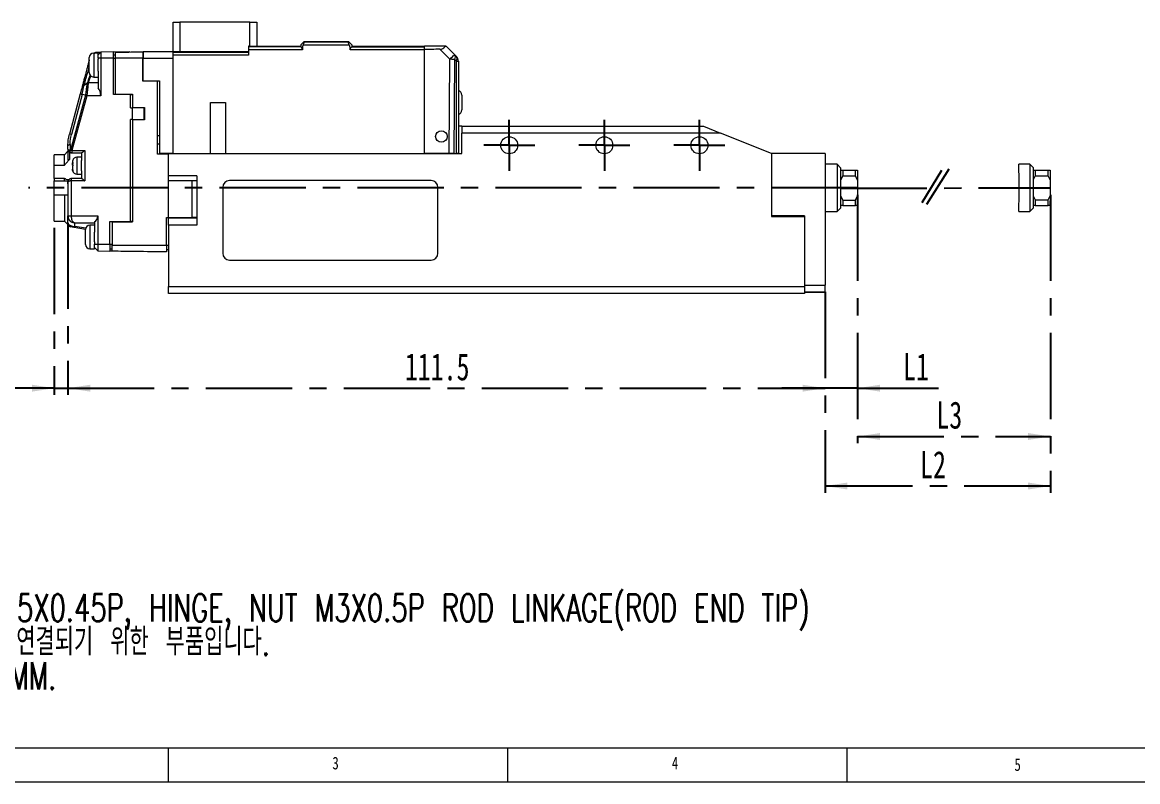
# Model space of a CAD drawing. Header units: millimetres. Extents: x 5 to 415, y 5 to 292.
# Drawn here: x 88.5 to 252.8, y 5 to 116.8 of the extents above; entities that cross this region are included whole.
import ezdxf

# ---------------------------------------------------------------- set-up
doc = ezdxf.new("R2010")
doc.units = ezdxf.units.MM
doc.linetypes.add('CENTERX2', pattern=[20.32, 12.7, -2.54, 2.54, -2.54])
doc.layers.add('CENTER_LINE', color=7, linetype='CENTERX2')
doc.layers.add('DIMENSION', color=7, linetype='Continuous')
doc.styles.add('SLDTEXTSTYLE0', font='TXT', dxfattribs={"width": 0.7})
doc.styles.add('SLDTEXTSTYLE2', font='TXT', dxfattribs={"width": 0.7, "bigfont": 'bigfont'})
doc.styles.add('SLDTEXTSTYLE3', font='TXT', dxfattribs={"width": 0.75})
doc.dimstyles.new('SLDDIMSTYLE0', dxfattribs={"dimtxt": 4, "dimasz": 3.302, "dimexe": 0, "dimexo": 0.0625, "dimgap": 1, "dimtad": 1, "dimrnd": 1e-09, "dimzin": 12, "dimdsep": 46, "dimtxsty": 'SLDTEXTSTYLE0', "dimsah": 1, "dimcen": 0.09, "dimadec": 0, "dimazin": 3, "dimtfac": 1, "dimtofl": 0, "dimtmove": 0, "dimatfit": 3, "dimfxl": 1, "dimfrac": 2, "dimtolj": 1, "dimtzin": 12, "dimarcsym": 0})
doc.dimstyles.new('SLDDIMSTYLE1', dxfattribs={"dimtxt": 4, "dimasz": 3.302, "dimexe": 0, "dimexo": 0.0625, "dimgap": 1, "dimtad": 1, "dimrnd": 1e-09, "dimzin": 12, "dimdsep": 46, "dimtxsty": 'SLDTEXTSTYLE0', "dimsah": 1, "dimcen": 0.09, "dimadec": 0, "dimazin": 3, "dimtfac": 1, "dimtmove": 0, "dimatfit": 0, "dimfxl": 1, "dimfrac": 2, "dimtolj": 1, "dimtzin": 12, "dimarcsym": 0})

# ---------------------------------------------------------------- blocks, each defined once
blk = doc.blocks.new('SW_NOTE_0')
at = {"layer": 'CENTER_LINE', "color": 0, "char_height": 4, "attachment_point": 1}
for s, insert, style in [('NOTE:', (0, 5.16), 'SLDTEXTSTYLE0'), ('1. ACCESSORY 부품 :  SCREW M2.5X0.45P, HINGE, NUT M3X0.5P ROD LINKAGE(ROD END TIP)', (0, 0.16), 'SLDTEXTSTYLE2'), ('2. ACCESSORY는 고정부와 같은 부품에 연결되기 위한 부품입니다.', (0, -4.84), 'SLDTEXTSTYLE2'), ('3. 지정하지 않은 치수의 공차는 +/-0.2MM.', (0, -9.84), 'SLDTEXTSTYLE2')]:
    blk.add_mtext(s, dxfattribs=dict(at, insert=insert, style=style))
blk = doc.blocks.new('_D_27')
at = {"layer": 'CENTER_LINE'}
for p, q in [((211.52, 91.4), (211.52, 54.81)), ((239.93, 91.4), (239.93, 54.81)), ((211.52, 55.81), (239.93, 55.81))]:
    blk.add_line(p, q, dxfattribs=at)
for points in [[(211.52, 55.81), (214.82, 55.3), (214.82, 56.32)], [(239.93, 55.81), (236.63, 56.32), (236.63, 55.3)]]:
    blk.add_solid(points, dxfattribs=at)
at = {"layer": 'CENTER_LINE', "insert": (223.12, 60.97), "char_height": 4, "attachment_point": 1, "style": 'SLDTEXTSTYLE0'}
blk.add_mtext('L3', dxfattribs=at)
blk = doc.blocks.new('_D_28')
at = {"layer": 'CENTER_LINE'}
for p, q in [((211.52, 91.4), (211.52, 61.92)), ((206.72, 77.08), (206.72, 61.92)), ((206.72, 62.92), (200.37, 62.92)), ((211.52, 62.92), (206.72, 62.92)), ((211.52, 62.92), (223.43, 62.92))]:
    blk.add_line(p, q, dxfattribs=at)
for points in [[(206.72, 62.92), (203.42, 63.43), (203.42, 62.41)], [(211.52, 62.92), (214.82, 62.41), (214.82, 63.43)]]:
    blk.add_solid(points, dxfattribs=at)
at = {"layer": 'CENTER_LINE', "insert": (218.22, 68.08), "char_height": 4, "attachment_point": 1, "style": 'SLDTEXTSTYLE0'}
blk.add_mtext('L1', dxfattribs=at)
blk = doc.blocks.new('_D_29')
at = {"layer": 'CENTER_LINE'}
for p, q in [((239.93, 91.4), (239.93, 47.52)), ((206.72, 77.08), (206.72, 47.52)), ((239.93, 48.52), (206.72, 48.52))]:
    blk.add_line(p, q, dxfattribs=at)
for points in [[(206.72, 48.52), (210.02, 48.01), (210.02, 49.03)], [(239.93, 48.52), (236.63, 49.03), (236.63, 48.01)]]:
    blk.add_solid(points, dxfattribs=at)
at = {"layer": 'CENTER_LINE', "insert": (220.72, 53.67), "char_height": 4, "attachment_point": 1, "style": 'SLDTEXTSTYLE0'}
blk.add_mtext('L2', dxfattribs=at)
blk = doc.blocks.new('_D_30')
at = {"layer": 'CENTER_LINE'}
for p, q in [((95.22, 87.28), (95.22, 61.92)), ((93.22, 86.5), (93.22, 61.92)), ((93.22, 62.92), (85.57, 62.92)), ((93.22, 62.92), (95.22, 62.92)), ((95.22, 62.92), (101.57, 62.92))]:
    blk.add_line(p, q, dxfattribs=at)
for points in [[(93.22, 62.92), (89.92, 63.43), (89.92, 62.41)], [(95.22, 62.92), (98.52, 62.41), (98.52, 63.43)]]:
    blk.add_solid(points, dxfattribs=at)
at = {"layer": 'CENTER_LINE', "insert": (85.57, 68.08), "char_height": 4, "attachment_point": 1, "style": 'SLDTEXTSTYLE0'}
blk.add_mtext('2', dxfattribs=at)
blk = doc.blocks.new('_D_31')
at = {"layer": 'CENTER_LINE'}
for p, q in [((95.22, 87.28), (95.22, 61.92)), ((206.72, 77.08), (206.72, 61.92)), ((95.22, 62.92), (206.72, 62.92))]:
    blk.add_line(p, q, dxfattribs=at)
for points in [[(95.22, 62.92), (98.52, 62.41), (98.52, 63.43)], [(206.72, 62.92), (203.42, 63.43), (203.42, 62.41)]]:
    blk.add_solid(points, dxfattribs=at)
at = {"layer": 'CENTER_LINE', "insert": (144.84, 68.08), "char_height": 4, "attachment_point": 1, "style": 'SLDTEXTSTYLE0'}
blk.add_mtext('111.5', dxfattribs=at)
blk = doc.blocks.new('SW_CENTERMARKSYMBOL_7')
at = {"layer": 'CENTER_LINE', "color": 0}
for p, q in [((0, 2.5), (0, 3.75)), ((0, 0), (0, 2.5)), ((-2.5, 0), (-3.75, 0)), ((0, 0), (-2.5, 0)), ((0, 0), (0, -2.5)), ((0, 0), (2.5, 0)), ((2.5, 0), (3.75, 0)), ((0, -2.5), (0, -3.75))]:
    blk.add_line(p, q, dxfattribs=at)
blk = doc.blocks.new('SW_CENTERMARKSYMBOL_8')
at = {"layer": 'CENTER_LINE', "color": 0}
for p, q in [((0, 2.5), (0, 3.75)), ((0, 0), (0, 2.5)), ((-2.5, 0), (-3.75, 0)), ((0, 0), (-2.5, 0)), ((0, 0), (0, -2.5)), ((0, 0), (2.5, 0)), ((2.5, 0), (3.75, 0)), ((0, -2.5), (0, -3.75))]:
    blk.add_line(p, q, dxfattribs=at)
blk = doc.blocks.new('SW_CENTERMARKSYMBOL_9')
at = {"layer": 'CENTER_LINE', "color": 0}
for p, q in [((0, 2.5), (0, 3.75)), ((0, 0), (0, 2.5)), ((-2.5, 0), (-3.75, 0)), ((0, 0), (-2.5, 0)), ((0, 0), (0, -2.5)), ((0, 0), (2.5, 0)), ((2.5, 0), (3.75, 0)), ((0, -2.5), (0, -3.75))]:
    blk.add_line(p, q, dxfattribs=at)

msp = doc.modelspace()

# ---------------------------------------------------------------- linework, layer by layer
at = {"color": 7, "linetype": 'Continuous', "lineweight": 18}
for p, q in [((110.72, 112.475), (110.72, 116.775)), ((111.72, 116.775), (111.72, 112.475)), ((122.02, 116.775), (111.72, 116.775)), ((122.02, 113.273), (122.02, 116.775)), ((123.02, 116.775), (123.02, 113.275)), ((130.02, 113.975), (129.52, 113.476)), ((136.666, 113.432), (129.874, 113.432)), ((130.02, 113.872), (130.02, 113.975)), ((130.02, 113.975), (136.52, 113.975)), ((136.52, 113.872), (130.02, 113.872)), ((137.02, 113.476), (136.52, 113.976)), ((99.67, 112.225), (99.02, 112.225)), ((99.297, 112.343), (99.145, 112.225)), ((99.297, 112.343), (99.145, 112.225)), ((99.145, 112.225), (99.27, 112.322)), ((99.447, 112.383), (100.07, 112.394)), ((100.07, 112.394), (99.67, 111.987)), ((99.67, 111.987), (99.67, 112.225)), ((99.67, 111.475), (99.67, 111.987)), ((101.92, 112.427), (100.07, 112.394)), ((100.07, 112.394), (100.07, 111.475)), ((101.92, 112.427), (104.22, 112.467)), ((101.92, 111.475), (101.92, 112.427)), ((102.22, 111.932), (101.92, 111.932)), ((104.22, 112.467), (104.22, 112.405)), ((106.27, 112.43), (106.32, 112.43)), ((106.32, 112.475), (121.82, 112.475)), ((121.82, 112.344), (110.72, 112.344)), ((121.82, 111.918), (110.72, 111.918)), ((122.015, 113.275), (121.82, 113.275)), ((129.521, 113.16), (121.82, 113.159)), ((121.82, 112.726), (121.82, 111.918)), ((129.754, 112.726), (121.82, 112.726)), ((122.02, 113.275), (129.52, 113.275)), ((129.749, 112.975), (129.682, 112.975)), ((129.749, 112.975), (129.754, 112.726)), ((136.786, 112.726), (136.791, 112.975)), ((147.72, 112.726), (136.786, 112.726)), ((136.791, 112.975), (136.858, 112.975)), ((137.019, 113.16), (147.72, 113.159)), ((137.02, 113.275), (147.72, 113.275)), ((150.902, 113.275), (147.72, 113.275)), ((147.72, 112.775), (147.72, 113.275)), ((147.72, 97.475), (147.72, 112.775)), ((151.468, 111.331), (149.991, 112.808)), ((150.932, 113.264), (152.166, 112.029)), ((152.166, 112.029), (152.427, 111.768)), ((98.37, 109.375), (98.37, 111.575)), ((100.07, 111.475), (99.67, 111.475)), ((99.67, 111.475), (99.67, 111.357)), ((99.67, 109.594), (99.67, 111.357)), ((100.07, 111.475), (100.07, 105.975)), ((101.92, 111.475), (100.07, 111.475)), ((101.92, 106.173), (101.92, 111.475)), ((101.92, 111.475), (102.22, 111.475)), ((102.22, 106.223), (102.22, 111.476)), ((106.27, 108.128), (106.27, 111.476)), ((106.32, 111.475), (106.27, 111.475)), ((106.32, 111.475), (110.72, 111.475)), ((106.32, 108.175), (106.32, 111.475)), ((110.72, 97.475), (110.72, 111.475)), ((151.346, 97.475), (151.468, 111.331)), ((152.166, 111.322), (152.045, 97.475)), ((152.427, 111.061), (152.166, 111.322)), ((152.427, 97.475), (152.427, 111.061)), ((152.427, 111.061), (152.72, 111.061)), ((152.72, 111.061), (152.72, 97.475)), ((99.02, 108.725), (99.67, 108.725)), ((99.67, 109.594), (99.67, 107.146)), ((106.27, 109.475), (106.32, 109.475)), ((97.211, 106.906), (97.208, 106.894)), ((97.227, 106.96), (97.214, 106.914)), ((97.232, 106.934), (97.238, 106.934)), ((97.312, 107.13), (97.251, 106.995)), ((97.568, 107.441), (97.448, 107.312)), ((97.559, 107.393), (97.568, 107.441)), ((98.036, 107.8), (97.568, 107.441)), ((99.67, 107.887), (98.214, 107.862)), ((108.42, 108.128), (106.27, 108.128)), ((106.32, 108.175), (108.72, 108.175)), ((108.42, 97.375), (108.42, 108.128)), ((108.72, 108.128), (108.42, 108.128)), ((108.72, 108.175), (108.72, 97.475)), ((97.038, 106.26), (95.445, 100.315)), ((97.798, 106.029), (95.601, 97.975)), ((97.314, 106.158), (95.728, 100.239)), ((98, 105.975), (95.801, 97.92)), ((97.798, 106.029), (97.314, 106.158)), ((100.07, 105.975), (98, 105.975)), ((104.42, 106.173), (101.92, 106.173)), ((102.22, 106.223), (102.22, 106.173)), ((102.22, 106.223), (104.72, 106.223)), ((104.42, 104.203), (104.42, 106.173)), ((104.42, 106.173), (104.72, 106.173)), ((104.72, 106.223), (104.72, 104.223)), ((153.22, 106.075), (153.22, 104.975)), ((104.42, 104.203), (104.72, 104.203)), ((104.72, 104.223), (104.72, 104.203)), ((104.72, 104.223), (106.52, 104.223)), ((104.72, 102.463), (104.72, 104.203)), ((106.47, 104.203), (104.72, 104.203)), ((106.47, 102.463), (106.47, 104.203)), ((106.52, 104.223), (106.52, 102.443)), ((116.22, 104.975), (118.42, 104.975)), ((116.22, 97.475), (116.22, 104.975)), ((118.42, 104.975), (118.42, 97.475)), ((153.22, 104.975), (153.22, 103.875)), ((104.72, 102.463), (104.42, 102.463)), ((104.42, 87.475), (104.42, 102.463)), ((104.72, 102.463), (106.47, 102.463)), ((104.72, 102.463), (104.72, 102.443)), ((104.72, 102.443), (104.72, 87.425)), ((106.52, 102.443), (104.72, 102.443)), ((95.728, 100.239), (95.445, 100.315)), ((153.22, 101.473), (152.72, 101.473)), ((153.22, 101.473), (153.22, 100.473)), ((153.22, 101.473), (188.82, 101.473)), ((191.32, 100.473), (153.22, 100.473)), ((153.22, 97.473), (153.22, 100.473)), ((188.82, 101.473), (191.32, 100.473)), ((198.82, 97.473), (191.32, 100.473)), ((95.22, 98.082), (95.22, 98.607)), ((95.537, 98.79), (95.537, 97.933)), ((108.42, 100.125), (108.72, 100.125)), ((108.72, 98.826), (108.42, 98.826)), ((94.72, 97.282), (93.22, 97.282)), ((93.22, 95.755), (93.22, 97.282)), ((95.22, 97.792), (94.72, 97.282)), ((94.72, 95.727), (94.72, 97.282)), ((95.537, 97.933), (95.521, 97.936)), ((95.672, 97.587), (95.747, 97.58)), ((95.72, 97.578), (97.237, 97.551)), ((95.801, 97.92), (97.711, 97.92)), ((97.22, 96.923), (96.52, 96.923)), ((97.22, 97.551), (97.22, 96.452)), ((97.711, 97.92), (97.711, 93.43)), ((110.02, 97.375), (108.42, 97.375)), ((110.72, 97.475), (108.72, 97.475)), ((108.72, 97.375), (108.72, 97.475)), ((110.02, 94.173), (110.02, 97.473)), ((110.02, 97.473), (153.22, 97.473)), ((110.72, 97.475), (116.22, 97.475)), ((113.255, 97.475), (113.255, 97.473)), ((115.42, 97.473), (115.42, 97.475)), ((118.42, 97.475), (147.72, 97.475)), ((123.22, 97.475), (123.22, 97.473)), ((125.22, 97.475), (125.22, 97.473)), ((147.72, 97.473), (147.72, 97.475)), ((151.346, 97.475), (147.72, 97.475)), ((148.42, 97.473), (148.42, 97.475)), ((152.045, 97.475), (151.346, 97.475)), ((152.045, 97.475), (152.427, 97.475)), ((152.72, 97.475), (152.427, 97.475)), ((198.82, 97.478), (198.82, 97.473)), ((206.72, 97.478), (198.82, 97.478)), ((198.82, 97.473), (198.82, 93.476)), ((206.72, 97.478), (206.72, 78.078)), ((93.22, 93.765), (93.22, 95.755)), ((93.22, 95.755), (94.72, 95.727)), ((95.937, 96.464), (95.92, 96.322)), ((95.92, 96.322), (95.92, 96.115)), ((95.92, 96.115), (95.928, 96.149)), ((95.92, 96.006), (95.92, 96.115)), ((95.92, 95.847), (95.92, 96.006)), ((95.92, 95.738), (95.92, 95.847)), ((95.928, 95.642), (95.92, 95.608)), ((95.92, 95.608), (95.92, 95.184)), ((97.22, 96.071), (97.22, 96.452)), ((97.22, 94.894), (97.22, 96.071)), ((208.52, 95.873), (206.72, 95.873)), ((209.02, 95.373), (208.52, 95.873)), ((208.52, 95.873), (208.52, 94.899)), ((209.02, 95.373), (209.02, 94.539)), ((236.889, 95.895), (235.248, 95.895)), ((237.389, 95.395), (236.889, 95.895)), ((236.889, 95.895), (236.889, 94.92)), ((237.389, 95.395), (237.389, 94.56)), ((94.72, 93.801), (93.22, 93.765)), ((93.22, 93.765), (93.22, 93.443)), ((94.72, 93.443), (94.72, 93.801)), ((97.235, 93.8), (95.707, 93.773)), ((95.92, 95.184), (95.937, 95.042)), ((95.92, 95.025), (95.92, 95.184)), ((95.937, 94.883), (95.92, 95.025)), ((95.937, 95.042), (95.937, 94.883)), ((96.52, 94.423), (97.22, 94.423)), ((97.22, 94.894), (97.22, 93.8)), ((114.22, 94.173), (110.02, 94.173)), ((110.02, 93.425), (110.02, 94.173)), ((114.22, 94.173), (114.22, 86.923)), ((208.52, 94.899), (208.52, 88.913)), ((209.02, 94.993), (209.32, 94.993)), ((209.02, 94.539), (209.02, 89.413)), ((209.32, 94.172), (209.02, 93.561)), ((209.32, 94.993), (209.32, 94.172)), ((209.32, 94.993), (211.22, 94.993)), ((209.32, 94.172), (211.22, 94.172)), ((211.22, 94.172), (211.22, 94.993)), ((211.22, 94.993), (211.52, 94.993)), ((211.52, 93.56), (211.22, 94.172)), ((211.52, 94.993), (211.52, 93.56)), ((236.889, 94.92), (236.889, 88.935)), ((237.389, 95.015), (237.689, 95.015)), ((237.389, 94.56), (237.389, 89.435)), ((237.689, 94.193), (237.389, 93.582)), ((237.689, 95.015), (237.689, 94.193)), ((237.689, 95.015), (239.589, 95.015)), ((237.689, 94.193), (239.589, 94.193)), ((239.589, 94.193), (239.589, 95.015)), ((239.589, 95.015), (239.889, 95.015)), ((239.889, 93.582), (239.589, 94.193)), ((239.889, 95.015), (239.889, 93.582)), ((93.22, 93.443), (94.72, 93.443)), ((93.22, 91.343), (93.22, 93.443)), ((94.72, 93.443), (95.273, 93.443)), ((95.22, 93.018), (95.22, 93.443)), ((95.22, 93.191), (95.22, 88.275)), ((95.711, 93.43), (95.711, 88.275)), ((97.711, 93.43), (95.711, 93.43)), ((110.02, 88.025), (110.02, 93.425)), ((113.47, 93.425), (110.02, 93.425)), ((113.47, 93.425), (113.47, 88.025)), ((114.22, 93.425), (113.47, 93.425)), ((118.02, 92.473), (118.02, 82.773)), ((148.72, 93.473), (119.02, 93.473)), ((149.72, 82.773), (149.72, 92.473)), ((198.82, 93.476), (198.82, 88.308)), ((211.52, 93.56), (211.52, 91.226)), ((239.889, 93.582), (239.889, 91.247)), ((93.22, 87.505), (93.22, 91.343)), ((94.72, 91.343), (93.22, 91.343)), ((94.72, 91.343), (94.72, 87.505)), ((95.22, 91.343), (94.72, 91.343)), ((209.02, 91.226), (209.32, 90.615)), ((209.32, 90.615), (211.22, 90.615)), ((209.32, 90.615), (209.32, 89.793)), ((211.22, 90.615), (211.52, 91.226)), ((211.22, 89.793), (211.22, 90.615)), ((211.52, 91.226), (211.52, 89.793)), ((237.389, 91.247), (237.689, 90.636)), ((237.689, 90.636), (239.589, 90.636)), ((237.689, 90.636), (237.689, 89.815)), ((239.589, 90.636), (239.889, 91.247)), ((239.589, 89.815), (239.589, 90.636)), ((239.889, 91.247), (239.889, 89.815)), ((206.72, 88.913), (208.52, 88.913)), ((208.52, 88.913), (209.02, 89.413)), ((209.32, 89.793), (209.02, 89.793)), ((209.32, 89.793), (211.22, 89.793)), ((211.52, 89.793), (211.22, 89.793)), ((235.239, 88.935), (236.889, 88.935)), ((236.889, 88.935), (237.389, 89.435)), ((237.689, 89.815), (237.389, 89.815)), ((237.689, 89.815), (239.589, 89.815)), ((239.889, 89.815), (239.589, 89.815)), ((93.22, 87.505), (94.72, 87.505)), ((94.72, 87.505), (95.302, 86.911)), ((95.22, 88.275), (95.711, 88.275)), ((95.22, 87.185), (95.22, 88.275)), ((95.711, 88.275), (99.62, 88.275)), ((96.22, 87.275), (99.12, 87.275)), ((96.22, 86.718), (96.22, 87.275)), ((99.12, 87.41), (99.12, 85.877)), ((99.62, 88.275), (99.62, 84.129)), ((101.42, 87.475), (104.42, 87.475)), ((101.42, 84.098), (101.42, 87.475)), ((101.72, 87.425), (101.72, 87.475)), ((101.72, 87.425), (104.72, 87.425)), ((101.72, 87.425), (101.72, 83.975)), ((104.72, 87.475), (104.42, 87.475)), ((109.72, 88.025), (110.02, 88.025)), ((109.72, 83.975), (109.72, 88.025)), ((110.02, 88.025), (113.47, 88.025)), ((110.02, 86.923), (110.02, 88.025)), ((114.22, 87.923), (110.02, 87.923)), ((114.22, 88.025), (113.47, 88.025)), ((198.82, 88.308), (198.82, 88.173)), ((198.82, 88.308), (203.72, 88.308)), ((203.72, 88.302), (198.82, 88.302)), ((198.82, 88.173), (203.72, 88.173)), ((203.72, 88.308), (203.72, 78.078)), ((97.809, 86.258), (96.122, 86.595)), ((97.82, 84.935), (97.82, 86.273)), ((99.12, 86.923), (98.47, 86.923)), ((99.12, 84.794), (99.12, 85.877)), ((110.02, 86.923), (110.02, 77.873)), ((114.22, 86.923), (110.02, 86.923)), ((97.82, 84.073), (97.82, 84.935)), ((99.12, 84.469), (99.12, 84.794)), ((99.12, 84.469), (99.12, 84.129)), ((99.12, 84.129), (99.62, 84.129)), ((99.62, 84.129), (101.42, 84.098)), ((101.42, 84.098), (101.42, 83.098)), ((101.72, 84.093), (101.42, 84.093)), ((109.72, 83.975), (110.02, 83.975)), ((98.47, 83.423), (99.12, 83.423)), ((99.12, 83.638), (99.623, 83.126)), ((99.12, 83.638), (99.623, 83.126)), ((99.133, 83.625), (99.12, 83.638)), ((99.12, 83.423), (99.12, 83.573)), ((99.62, 83.13), (101.42, 83.098)), ((101.72, 83.393), (101.42, 83.393)), ((101.72, 83.093), (101.42, 83.098)), ((110.02, 83.275), (109.72, 83.275)), ((119.02, 81.773), (148.72, 81.773)), ((110.02, 77.873), (203.72, 77.873)), ((110.02, 76.873), (110.02, 77.873)), ((203.72, 78.078), (206.72, 78.078)), ((203.72, 78.078), (203.72, 77.976)), ((203.72, 77.976), (203.72, 77.873)), ((203.72, 77.873), (203.72, 76.873)), ((206.72, 77.078), (206.72, 78.078)), ((203.72, 76.873), (110.02, 76.873)), ((206.72, 77.078), (203.72, 77.078)), ((203.72, 77.073), (206.72, 77.073)), ((206.72, 77.078), (206.72, 77.073)), ((10, 10), (410.25, 10)), ((110, 10), (110, 5)), ((160, 5), (160, 10)), ((210, 5), (210, 10)), ((5, 5), (415, 5))]:
    msp.add_line(p, q, dxfattribs=at)
at = {"color": 8, "linetype": 'Continuous', "lineweight": 18}
for p, q in [((99.02, 112.225), (99.02, 108.725)), ((106.52, 103.297), (106.47, 103.297)), ((106.47, 102.957), (106.52, 102.957)), ((96.52, 96.923), (96.52, 96.071)), ((96.52, 96.071), (96.52, 94.423)), ((95.23, 93.246), (95.22, 93.191)), ((97.851, 86.455), (96.22, 86.718)), ((98.47, 86.923), (98.47, 84.794)), ((98.47, 84.794), (98.47, 83.423))]:
    msp.add_line(p, q, dxfattribs=at)
at = {"color": 7, "linetype": 'Continuous', "lineweight": 18, "flags": 128}
for points in [[(151.468, 111.331), (151.605, 111.467), (151.736, 111.599), (151.857, 111.719), (151.962, 111.825), (152.049, 111.912), (152.113, 111.976), (152.153, 112.016), (152.166, 112.029)], [(95.22, 98.607), (95.225, 98.632), (95.241, 98.657), (95.267, 98.682), (95.303, 98.706), (95.348, 98.729), (95.403, 98.751), (95.466, 98.771), (95.537, 98.79)], [(96.22, 86.718), (96.206, 86.689), (96.193, 86.663), (96.18, 86.641), (96.167, 86.623), (96.155, 86.609), (96.143, 86.6), (96.132, 86.595), (96.122, 86.595)]]:
    msp.add_lwpolyline(points, dxfattribs=at)
at = {"color": 7, "linetype": 'Continuous', "lineweight": 18}
for centre, radius in [((150.22, 99.975), 0.85), ((160.22, 98.673), 1.25), ((174.22, 98.673), 1.25), ((188.22, 98.673), 1.25)]:
    msp.add_circle(centre, radius, dxfattribs=at)
for centre, radius, start, end in [((99.02, 111.575), 0.65, 90, 180), ((151.659, 111.675), 0.619, 325.14306, 34.85694), ((151.919, 111.415), 0.619, 325.14306, 34.85694), ((151.72, 111.061), 1, 0, 45), ((150.758, 26.592), 84.741, 89.04802, 89.52025), ((99.02, 109.375), 0.65, 180, 270), ((152.57, 106.075), 0.65, 0, 76.65764), ((152.57, 103.875), 0.65, 283.34236, 0), ((108.559, 144.707), 48.494, 254.50273, 254.74739), ((96.52, 96.323), 0.6, 90, 167.14802), ((166.373, 92.506), 68.959, 357.03125, 2.81658), ((96.52, 95.023), 0.6, 193.5835, 270), ((119.02, 92.473), 1, 90, 180), ((148.72, 92.473), 1, 0, 90), ((95.72, 87.185), 0.5, 180, 258.69007), ((98.62, 88.275), 1, 300.00504, 360), ((98.47, 86.273), 0.65, 90, 180), ((98.47, 84.073), 0.65, 180, 270), ((119.02, 82.773), 1, 180, 270), ((148.72, 82.773), 1, 270, 0)]:
    msp.add_arc(centre, radius, start, end, dxfattribs=at)
for centre, major_axis, ratio, start_param, end_param in [((247.505, 112.275), (114.589, -0.009), 0.0087265, 2.5886711, 2.6276429), ((98.216, 105.975), (0, 1.886), 0.9828419, 4.712389, 5.3816768)]:
    msp.add_ellipse(centre, major_axis=major_axis, ratio=ratio, start_param=start_param, end_param=end_param, dxfattribs=at)
for points in [[(110.72, 116.775), (110.735, 116.775), (110.765, 116.775), (110.996, 116.775), (111.327, 116.775), (111.589, 116.775), (111.72, 116.775)], [(122.02, 116.775), (122.151, 116.775), (122.413, 116.775), (122.744, 116.775), (122.975, 116.775), (123.005, 116.775), (123.02, 116.775)], [(99.27, 112.322), (99.297, 112.339), (99.351, 112.374), (99.415, 112.38), (99.447, 112.383)], [(106.32, 112.475), (106.32, 112.46), (106.32, 112.43), (106.32, 112.199), (106.32, 111.869), (106.32, 111.607), (106.32, 111.475)], [(110.72, 111.475), (110.72, 111.563), (110.72, 111.739), (110.72, 111.983), (110.72, 112.196), (110.72, 112.295), (110.72, 112.344)], [(121.82, 113.159), (121.82, 113.136), (121.82, 113.088), (121.82, 112.982), (121.82, 112.859), (121.82, 112.771), (121.82, 112.726)], [(147.72, 113.159), (147.72, 113.193), (147.72, 113.26), (147.72, 113.27), (147.72, 113.275)], [(147.72, 112.726), (147.72, 112.771), (147.72, 112.859), (147.72, 112.982), (147.72, 113.088), (147.72, 113.136), (147.72, 113.159)], [(95.928, 96.149), (95.925, 96.064), (95.919, 95.895), (95.925, 95.727), (95.928, 95.642)]]:
    msp.add_open_spline(points, degree=3, dxfattribs=at)
for points, knots in [([(129.52, 113.476), (129.52, 113.471), (129.52, 113.463), (129.52, 113.395), (129.521, 113.294), (129.521, 113.205), (129.521, 113.16)], [0, 0, 0, 0, 0.2498264, 0.4997685, 0.7498264, 1, 1, 1, 1]), ([(129.874, 113.432), (129.837, 113.357), (129.767, 113.212), (129.755, 113.052), (129.749, 112.975)], [0, 0, 0, 0, 0.5233128, 1, 1, 1, 1]), ([(129.874, 113.432), (129.896, 113.478), (129.94, 113.568), (129.985, 113.695), (130.015, 113.802), (130.018, 113.849), (130.02, 113.872)], [0, 0, 0, 0, 0.2683311, 0.5220653, 0.7646878, 1, 1, 1, 1]), ([(136.52, 113.976), (136.52, 113.971), (136.52, 113.962), (136.52, 113.902), (136.52, 113.872)], [0, 0, 0, 0, 0.5000079, 1, 1, 1, 1]), ([(136.666, 113.432), (136.644, 113.478), (136.6, 113.568), (136.555, 113.695), (136.525, 113.802), (136.522, 113.849), (136.52, 113.872)], [0, 0, 0, 0, 0.268398, 0.5221781, 0.7647473, 1, 1, 1, 1]), ([(136.791, 112.975), (136.785, 113.052), (136.773, 113.212), (136.703, 113.357), (136.666, 113.432)], [0, 0, 0, 0, 0.4793147, 1, 1, 1, 1]), ([(137.02, 113.476), (137.02, 113.471), (137.02, 113.463), (137.02, 113.395), (137.019, 113.294), (137.019, 113.205), (137.019, 113.16)], [0, 0, 0, 0, 0.2498829, 0.4998439, 0.7498829, 1, 1, 1, 1]), ([(102.22, 112.38), (102.976, 112.389), (104.326, 112.406), (105.676, 112.422), (106.27, 112.43)], [0, 0, 0, 0, 0.5600038, 1, 1, 1, 1]), ([(102.22, 111.476), (102.22, 111.577), (102.22, 111.781), (102.22, 112.052), (102.22, 112.256), (102.22, 112.365), (102.22, 112.376), (102.22, 112.38)], [0, 0, 0, 0, 0.2147016, 0.4294041, 0.6440889, 0.8587662, 1, 1, 1, 1]), ([(106.27, 112.43), (106.27, 112.419), (106.27, 112.398), (106.27, 112.234), (106.27, 111.991), (106.27, 111.723), (106.27, 111.546), (106.27, 111.476)], [0, 0, 0, 0, 0.2147025, 0.4294057, 0.6440908, 0.8587685, 1, 1, 1, 1]), ([(121.82, 113.266), (121.82, 113.267), (121.82, 113.268), (121.82, 113.2), (121.82, 113.159)], [0, 0, 0, 0, 0.397291, 1, 1, 1, 1]), ([(129.682, 112.975), (129.659, 113.01), (129.609, 113.087), (129.552, 113.134), (129.521, 113.16)], [0, 0, 0, 0, 0.4537894, 1, 1, 1, 1]), ([(129.754, 112.726), (129.75, 112.77), (129.741, 112.862), (129.702, 112.937), (129.682, 112.975)], [0, 0, 0, 0, 0.4781153, 1, 1, 1, 1]), ([(136.786, 112.726), (136.79, 112.771), (136.798, 112.863), (136.838, 112.937), (136.858, 112.975)], [0, 0, 0, 0, 0.4842701, 1, 1, 1, 1]), ([(136.858, 112.975), (136.878, 113.006), (136.928, 113.083), (136.985, 113.131), (137.019, 113.16)], [0, 0, 0, 0, 0.3957078, 1, 1, 1, 1]), ([(149.991, 112.808), (150.075, 112.814), (150.243, 112.827), (150.477, 112.942), (150.659, 113.093), (150.802, 113.227), (150.889, 113.287), (150.92, 113.27), (150.932, 113.264)], [0, 0, 0, 0, 0.15407221, 0.30920669, 0.48833471, 0.67150156, 0.87823079, 1, 1, 1, 1]), ([(98.293, 110.945), (98.249, 110.779), (98.159, 110.443), (98.03, 109.963), (97.909, 109.512), (97.774, 109.008), (97.626, 108.453), (97.477, 107.9), (97.364, 107.477), (97.317, 107.302), (97.298, 107.23)], [0, 0, 0, 0, 0.1071508, 0.2164489, 0.3129635, 0.4090327, 0.5672951, 0.7248467, 0.8868274, 1, 1, 1, 1]), ([(98.37, 111.231), (98.366, 111.218), (98.356, 111.179), (98.337, 111.109), (98.315, 111.026), (98.3, 110.972), (98.293, 110.945)], [0, 0, 0, 0, 0.1655439, 0.4571209, 0.7329877, 1, 1, 1, 1]), ([(98.37, 110.885), (98.366, 110.887), (98.295, 110.916), (98.294, 110.931), (98.293, 110.945)], [0, 0, 0, 0, 0.0545203, 1, 1, 1, 1]), ([(106.27, 111.476), (105.514, 111.476), (104.164, 111.478), (102.814, 111.476), (102.22, 111.476)], [0, 0, 0, 0, 0.560005, 1, 1, 1, 1]), ([(97.224, 106.938), (97.214, 106.901), (97.195, 106.828), (97.148, 106.653), (97.094, 106.453), (97.057, 106.313), (97.038, 106.244)], [0, 0, 0, 0, 0.2530718, 0.5047876, 0.7559179, 1, 1, 1, 1]), ([(97.304, 107.093), (97.295, 107.09), (97.276, 107.084), (97.252, 107.025), (97.24, 106.997)], [0, 0, 0, 0, 0.5271323, 1, 1, 1, 1]), ([(97.556, 107.396), (97.517, 107.368), (97.395, 107.283), (97.322, 107.154), (97.273, 107.067)], [0, 0, 0, 0, 0.3272289, 1, 1, 1, 1]), ([(97.556, 107.405), (97.542, 107.396), (97.508, 107.375), (97.482, 107.344), (97.467, 107.327)], [0, 0, 0, 0, 0.4175847, 1, 1, 1, 1]), ([(98.036, 107.8), (98.033, 107.773), (98.026, 107.72), (97.971, 107.309), (97.894, 106.725), (97.83, 106.261), (97.798, 106.029)], [0, 0, 0, 0, 0.2502245, 0.5000044, 0.7497637, 1, 1, 1, 1]), ([(98.214, 107.862), (98.212, 107.847), (98.208, 107.816), (98.184, 107.59), (98.151, 107.299), (98.115, 106.97), (98.064, 106.526), (98.023, 106.171), (98, 105.975)], [0, 0, 0, 0, 0.180061, 0.3783653, 0.5057387, 0.6399103, 0.8012057, 1, 1, 1, 1]), ([(98.036, 107.8), (98.063, 107.817), (98.118, 107.852), (98.182, 107.859), (98.214, 107.862)], [0, 0, 0, 0, 0.5027423, 1, 1, 1, 1]), ([(97.038, 106.26), (97.05, 106.252), (97.073, 106.235), (97.234, 106.184), (97.314, 106.158)], [0, 0, 0, 0, 0.4986396, 1, 1, 1, 1]), ([(97.798, 106.029), (97.813, 106.026), (97.841, 106.018), (97.892, 106.014), (97.939, 106), (97.974, 105.983), (97.993, 105.978), (98, 105.975)], [0, 0, 0, 0, 0.24988639, 0.4999256, 0.74795905, 0.90779357, 1, 1, 1, 1]), ([(95.22, 98.607), (95.229, 98.895), (95.248, 99.467), (95.38, 100.034), (95.445, 100.315)], [0, 0, 0, 0, 0.5044166, 1, 1, 1, 1]), ([(95.537, 98.79), (95.545, 99.033), (95.56, 99.517), (95.672, 100), (95.728, 100.239)], [0, 0, 0, 0, 0.5041531, 1, 1, 1, 1]), ([(95.22, 98.099), (95.22, 98.108), (95.22, 98.14), (95.22, 97.867), (95.22, 97.499), (95.22, 97.255), (95.22, 97.147), (95.22, 96.919), (95.22, 96.68), (95.22, 96.551)], [0, 0, 0, 0, 0.119422, 0.4125767, 0.7151163, 0.7174865, 0.7358736, 0.8576337, 1, 1, 1, 1]), ([(95.22, 98.084), (95.225, 98.04), (95.237, 97.95), (95.345, 97.782), (95.488, 97.685), (95.585, 97.619)], [0, 0, 0, 0, 0.23397, 0.4786296, 1, 1, 1, 1]), ([(95.22, 98.082), (95.233, 98.067), (95.261, 98.035), (95.431, 97.97), (95.521, 97.936)], [0, 0, 0, 0, 0.4709453, 1, 1, 1, 1]), ([(95.601, 97.975), (95.6, 97.972), (95.598, 97.965), (95.59, 97.952), (95.575, 97.941), (95.556, 97.932), (95.543, 97.932), (95.537, 97.933)], [0, 0, 0, 0, 0.1072724, 0.2162658, 0.4632621, 0.7330696, 1, 1, 1, 1]), ([(95.578, 97.623), (95.597, 97.614), (95.632, 97.595), (95.671, 97.586), (95.69, 97.582)], [0, 0, 0, 0, 0.5187046, 1, 1, 1, 1]), ([(97.711, 97.92), (97.71, 97.92), (97.668, 97.883), (97.567, 97.795), (97.429, 97.678), (97.322, 97.595), (97.262, 97.556), (97.244, 97.554), (97.237, 97.553)], [0, 0, 0, 0, 0.005863, 0.218298, 0.5267317, 0.7484425, 0.8905948, 1, 1, 1, 1]), ([(94.72, 95.727), (94.827, 95.87), (95.046, 96.16), (95.324, 96.446), (95.483, 96.595), (95.514, 96.624)], [0, 0, 0, 0, 0.4377612, 0.8889951, 1, 1, 1, 1]), ([(95.514, 96.624), (95.466, 96.583), (95.396, 96.523), (95.306, 96.483), (95.255, 96.48), (95.225, 96.506), (95.221, 96.536), (95.22, 96.551)], [0, 0, 0, 0, 0.3815475, 0.5501155, 0.7202658, 0.8678613, 1, 1, 1, 1]), ([(95.37, 93.582), (95.237, 93.595), (95.003, 93.617), (94.806, 93.745), (94.72, 93.801)], [0, 0, 0, 0, 0.5657778, 1, 1, 1, 1]), ([(95.718, 93.773), (95.663, 93.767), (95.565, 93.756), (95.432, 93.68), (95.325, 93.568), (95.259, 93.431), (95.229, 93.313), (95.229, 93.25), (95.229, 93.228)], [0, 0, 0, 0, 0.2021035, 0.3582933, 0.5531231, 0.7630949, 0.9164838, 1, 1, 1, 1]), ([(95.711, 93.773), (95.711, 93.768), (95.711, 93.758), (95.711, 93.679), (95.711, 93.565), (95.711, 93.475), (95.711, 93.43)], [0, 0, 0, 0, 0.2500001, 0.5000001, 0.7500001, 1, 1, 1, 1]), ([(97.235, 93.8), (97.248, 93.796), (97.273, 93.789), (97.352, 93.734), (97.478, 93.633), (97.607, 93.521), (97.691, 93.448), (97.71, 93.431), (97.711, 93.43)], [0, 0, 0, 0, 0.1584332, 0.3158466, 0.5629952, 0.901208, 0.9941385, 1, 1, 1, 1]), ([(95.711, 93.43), (95.679, 93.43), (95.613, 93.428), (95.519, 93.415), (95.433, 93.395), (95.335, 93.357), (95.241, 93.292), (95.227, 93.226), (95.22, 93.191)], [0, 0, 0, 0, 0.1194981, 0.2397405, 0.3615359, 0.4856629, 0.7308174, 1, 1, 1, 1]), ([(95.22, 88.275), (95.23, 88.17), (95.25, 87.953), (95.389, 87.7), (95.555, 87.518), (95.731, 87.395), (95.955, 87.297), (96.124, 87.283), (96.22, 87.275)], [0, 0, 0, 0, 0.1901828, 0.3915873, 0.5188967, 0.6598588, 0.8073446, 1, 1, 1, 1]), ([(95.22, 87.185), (95.227, 87.154), (95.239, 87.1), (95.329, 87.012), (95.441, 86.935), (95.617, 86.849), (95.877, 86.76), (96.107, 86.732), (96.22, 86.718)], [0, 0, 0, 0, 0.1822975, 0.3221171, 0.4576091, 0.5740432, 0.7917571, 1, 1, 1, 1]), ([(95.228, 88.286), (95.23, 88.237), (95.235, 88.143), (95.27, 87.975), (95.354, 87.768), (95.439, 87.623), (95.526, 87.557), (95.531, 87.554)], [0, 0, 0, 0, 0.1708433, 0.3284233, 0.5986701, 0.9782781, 1, 1, 1, 1]), ([(95.531, 87.554), (95.59, 87.503), (95.697, 87.412), (95.907, 87.32), (96.05, 87.302), (96.128, 87.292)], [0, 0, 0, 0, 0.3545552, 0.6459112, 1, 1, 1, 1]), ([(95.711, 88.275), (95.716, 88.17), (95.727, 87.953), (95.797, 87.7), (95.882, 87.518), (95.971, 87.395), (96.085, 87.297), (96.171, 87.283), (96.22, 87.275)], [0, 0, 0, 0, 0.1901815, 0.391587, 0.5188144, 0.6598591, 0.8072141, 1, 1, 1, 1]), ([(96.122, 86.595), (96.087, 86.602), (96.018, 86.616), (95.917, 86.636), (95.826, 86.654), (95.726, 86.674), (95.64, 86.691), (95.628, 86.694), (95.622, 86.695)], [0, 0, 0, 0, 0.1182451, 0.2358313, 0.3516565, 0.4796451, 0.73658, 1, 1, 1, 1]), ([(99.12, 83.638), (99.12, 83.644), (99.12, 83.654), (99.12, 83.738), (99.12, 83.861), (99.12, 84), (99.12, 84.092), (99.12, 84.129)], [0, 0, 0, 0, 0.212202, 0.4239986, 0.6415206, 0.855071, 1, 1, 1, 1]), ([(99.62, 84.129), (99.619, 84.014), (99.617, 83.787), (99.616, 83.486), (99.617, 83.262), (99.617, 83.146), (99.619, 83.134), (99.62, 83.13)], [0, 0, 0, 0, 0.21989695, 0.43451221, 0.64918473, 0.8639199, 1, 1, 1, 1]), ([(101.72, 83.393), (101.72, 83.401), (101.72, 83.416), (101.72, 83.537), (101.72, 83.714), (101.72, 83.911), (101.72, 84.041), (101.72, 84.093)], [0, 0, 0, 0, 0.2142431, 0.4295233, 0.6428533, 0.8588539, 1, 1, 1, 1]), ([(101.72, 83.975), (103.213, 83.977), (105.88, 83.979), (108.547, 83.977), (109.72, 83.975)], [0, 0, 0, 0, 0.5600041, 1, 1, 1, 1]), ([(101.72, 83.077), (101.72, 83.087), (101.72, 83.107), (101.72, 83.262), (101.72, 83.49), (101.72, 83.742), (101.72, 83.909), (101.72, 83.975)], [0, 0, 0, 0, 0.2147016, 0.4294041, 0.6440889, 0.8587662, 1, 1, 1, 1]), ([(109.72, 83.975), (109.72, 83.863), (109.72, 83.639), (109.72, 83.341), (109.72, 83.116), (109.72, 82.996), (109.72, 82.984), (109.72, 82.979)], [0, 0, 0, 0, 0.2147035, 0.4294078, 0.6440927, 0.8587702, 1, 1, 1, 1]), ([(109.72, 82.979), (108.227, 82.997), (105.56, 83.03), (102.893, 83.063), (101.72, 83.077)], [0, 0, 0, 0, 0.5600047, 1, 1, 1, 1])]:
    msp.add_open_spline(points, degree=3, knots=knots, dxfattribs=at)
at = {"color": 8, "linetype": 'Continuous', "lineweight": 18}
for points, knots in [([(99.27, 112.322), (99.269, 112.317), (99.268, 112.31), (99.261, 112.249), (99.259, 112.225)], [0, 0, 0, 0, 0.606351, 1, 1, 1, 1]), ([(99.433, 112.225), (99.434, 112.242), (99.447, 112.37), (99.447, 112.377), (99.447, 112.383)], [0, 0, 0, 0, 0.1250824, 1, 1, 1, 1]), ([(97.568, 107.441), (97.572, 107.454), (97.58, 107.48), (97.642, 107.692), (97.738, 108.017), (97.866, 108.452), (98.02, 108.971), (98.19, 109.545), (98.311, 109.954), (98.37, 110.153)], [0, 0, 0, 0, 0.143144, 0.287166, 0.4309864, 0.5749572, 0.7186365, 0.8624939, 1, 1, 1, 1]), ([(98.483, 109.032), (98.454, 108.953), (98.354, 108.676), (98.205, 108.267), (98.064, 107.877), (98.045, 107.826), (98.036, 107.8)], [0, 0, 0, 0, 0.1071852, 0.3745158, 0.6892724, 1, 1, 1, 1]), ([(98.214, 107.862), (98.218, 107.873), (98.228, 107.896), (98.293, 108.069), (98.398, 108.336), (98.506, 108.615), (98.586, 108.821), (98.609, 108.882)], [0, 0, 0, 0, 0.2286888, 0.4502719, 0.6701427, 0.9018299, 1, 1, 1, 1]), ([(97.314, 106.158), (97.348, 106.329), (97.414, 106.664), (97.485, 107.027), (97.528, 107.239), (97.553, 107.364), (97.557, 107.384), (97.559, 107.393)], [0, 0, 0, 0, 0.293873, 0.5768833, 0.7326244, 0.8792892, 1, 1, 1, 1]), ([(95.521, 97.936), (95.513, 97.915), (95.498, 97.871), (95.49, 97.801), (95.497, 97.733), (95.523, 97.674), (95.552, 97.637), (95.575, 97.627), (95.579, 97.625)], [0, 0, 0, 0, 0.1649476, 0.3469796, 0.5424941, 0.74552, 0.9485458, 1, 1, 1, 1]), ([(95.515, 96.625), (95.515, 96.828), (95.515, 97.235), (95.515, 97.663), (95.515, 97.768), (95.515, 97.82)], [0, 0, 0, 0, 0.3333336, 0.6666669, 1, 1, 1, 1]), ([(95.672, 97.589), (95.662, 97.591), (95.636, 97.599), (95.598, 97.631), (95.562, 97.68), (95.538, 97.741), (95.527, 97.806), (95.526, 97.871), (95.533, 97.913), (95.537, 97.933)], [0, 0, 0, 0, 0.0947401, 0.2539151, 0.4156904, 0.575134, 0.7277194, 0.8700188, 1, 1, 1, 1]), ([(95.801, 97.92), (95.799, 97.878), (95.796, 97.812), (95.787, 97.731), (95.779, 97.676), (95.77, 97.628), (95.76, 97.598), (95.753, 97.581), (95.749, 97.581), (95.747, 97.582)], [0, 0, 0, 0, 0.2465018, 0.3854683, 0.5345992, 0.6617043, 0.8266315, 0.94575, 1, 1, 1, 1])]:
    msp.add_open_spline(points, degree=3, knots=knots, dxfattribs=at)
at = {"layer": 'CENTER_LINE'}
for p, q in [((211.52, 92.399), (89.424, 92.391)), ((209.02, 92.373), (239.932, 92.399)), ((239.932, 89.799), (239.932, 90.516))]:
    msp.add_line(p, q, dxfattribs=at)
at = {"layer": 'DIMENSION'}
for p, q in [((223.882, 94.975), (220.97, 90.199)), ((224.948, 95.138), (221.655, 89.938))]:
    msp.add_line(p, q, dxfattribs=at)

# ---------------------------------------------------------------- block references
at = {"layer": 'CENTER_LINE'}
for name, p in [('SW_CENTERMARKSYMBOL_7', (160.22, 98.673)), ('SW_CENTERMARKSYMBOL_8', (174.22, 98.673)), ('SW_CENTERMARKSYMBOL_9', (188.22, 98.673)), ('SW_NOTE_0', (21.6, 32.433))]:
    msp.add_blockref(name, p, dxfattribs=at)

# ---------------------------------------------------------------- texts
at = {"color": 7, "linetype": 'Continuous', "lineweight": 0, "char_height": 1.852, "attachment_point": 1, "style": 'SLDTEXTSTYLE3'}
for s, insert in [('3', (134.167, 8.668)), ('4', (184.167, 8.668)), ('5', (234.613, 8.434))]:
    msp.add_mtext(s, dxfattribs=dict(at, insert=insert))

# ---------------------------------------------------------------- dimensions: what is measured, and where the dimension line sits
at = {"layer": 'CENTER_LINE'}
for base, p1, p2, dimstyle, picture, middle in [((206.72, 62.921), (211.52, 92.399), (206.72, 78.078), 'SLDDIMSTYLE1', '_D_28', (220.822, 62.921)), ((206.72, 48.518), (239.932, 92.399), (206.72, 78.078), 'SLDDIMSTYLE0', '_D_29', (223.326, 48.518)), ((95.22, 62.921), (93.22, 87.505), (95.22, 88.275), 'SLDDIMSTYLE1', '_D_30', (86.909, 62.921)), ((206.72, 62.921), (95.22, 88.275), (206.72, 78.078), 'SLDDIMSTYLE0', '_D_31', (150.97, 62.921))]:
    dim = msp.add_linear_dim(base=base, p1=p1, p2=p2, dimstyle=dimstyle, dxfattribs=at)
    dim.commit()
    dim.dimension.update_dxf_attribs({"geometry": picture, "text_midpoint": middle, "dimtype": 160})
dim = msp.add_linear_dim(base=(239.932, 55.809), p1=(211.52, 92.399), p2=(239.932, 92.399), text='L3', dimstyle='SLDDIMSTYLE0', dxfattribs=at)
dim.commit()
dim.dimension.update_dxf_attribs({"geometry": '_D_27', "text_midpoint": (225.726, 55.809), "dimtype": 160})

doc.saveas('drawing.dxf')
